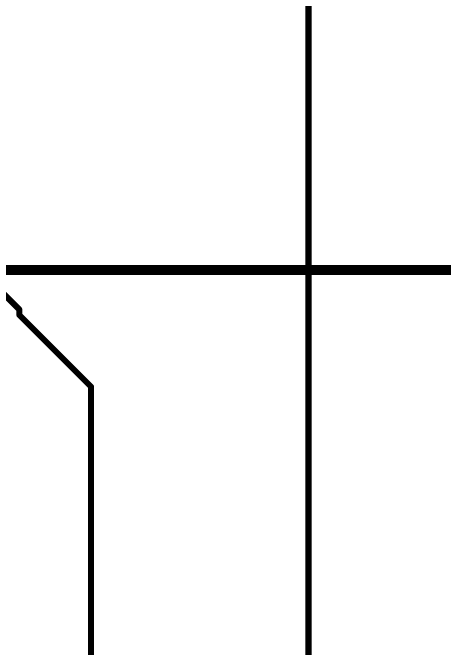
# Model space of a CAD drawing. Header units: millimetres. Extents: x 0.82 to 4.9, y 1.18 to 4.75.
# Drawn here: x 2.259 to 2.983, y 2.32 to 3.389 of the extents above; entities that cross this region are included whole.
import ezdxf

# ---------------------------------------------------------------- set-up
doc = ezdxf.new("R2010")
doc.units = ezdxf.units.MM
doc.header["$MEASUREMENT"] = 0
doc.layers.add('Mechanical15', color=56, linetype='Continuous')
doc.layers.add('TopLayer', color=1, linetype='Continuous')

# ---------------------------------------------------------------- blocks, each defined once
blk = doc.blocks.new('LCD_2_4_TFT_SPI_240_320_B_1')
at = {"layer": 'Mechanical15', "const_width": 0.01}
for points in [[(0, -1.5193), (0, 1.5193)], [(-0.8409, 0), (0.8409, 0)]]:
    blk.add_lwpolyline(points, dxfattribs=at)

msp = doc.modelspace()

# ---------------------------------------------------------------- linework, layer by layer
at = {"layer": 'Mechanical15', "const_width": 0.01}
for points in [[(2.7559, 1.18), (2.7559, 4.745)], [(0.825, 2.9528), (4.895, 2.9528)]]:
    msp.add_lwpolyline(points, dxfattribs=at)
at = {"layer": 'TopLayer', "const_width": 0.01}
for points in [[(2.2258, 2.9335), (2.2697, 2.8895)], [(2.2697, 2.8803), (2.2697, 2.8895)], [(2.2697, 2.8803), (2.39, 2.76)], [(2.39, 1.7139), (2.39, 2.76)]]:
    msp.add_lwpolyline(points, dxfattribs=at)
at = {"layer": 'TopLayer', "const_width": 0.005}
for points in [[(2.2672, 2.8895, 1), (2.2722, 2.8895, 1)], [(2.2672, 2.8895, 1), (2.2722, 2.8895, 1)], [(2.2672, 2.8803, 1), (2.2722, 2.8803, 1)], [(2.2672, 2.8803, 1), (2.2722, 2.8803, 1)], [(2.3875, 2.76, 1), (2.3925, 2.76, 1)], [(2.3875, 2.76, 1), (2.3925, 2.76, 1)]]:
    msp.add_lwpolyline(points, format="xyb", close=True, dxfattribs=at)

# ---------------------------------------------------------------- block references
msp.add_blockref('LCD_2_4_TFT_SPI_240_320_B_1', (2.755, 2.9594))

doc.saveas('drawing.dxf')
